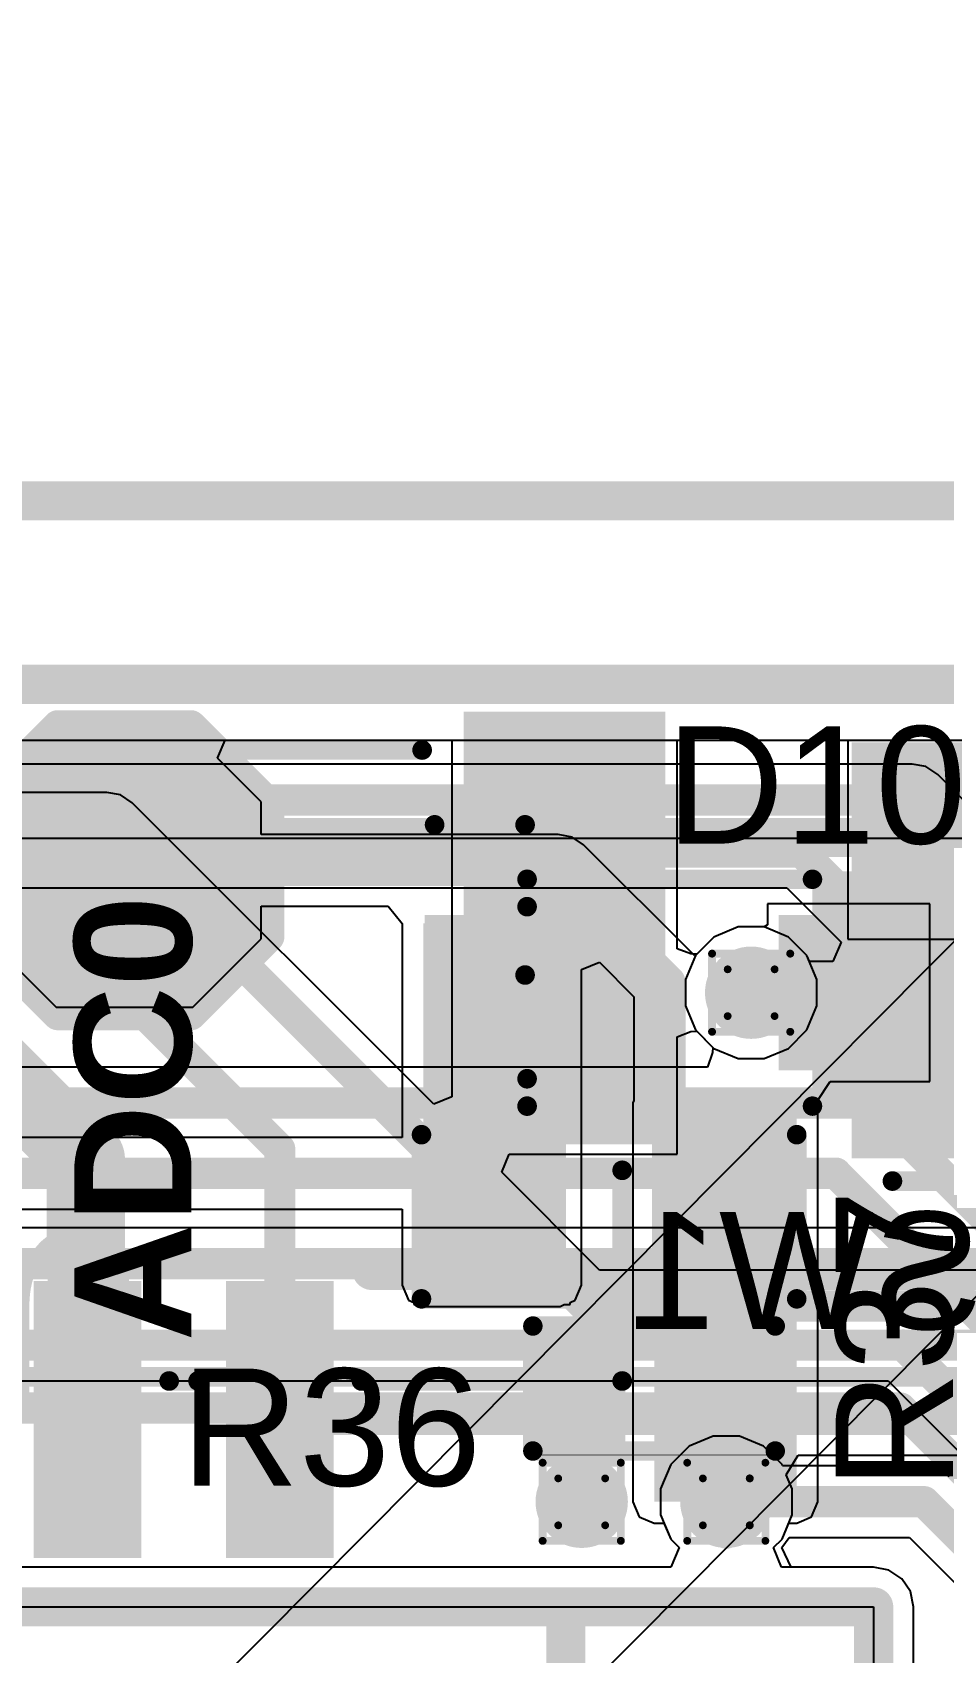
# Model space of a CAD drawing. Header units: inches. Extents: x -6 to 5433, y -4 to 5447.
# Drawn here: x 48.03 to 53.95, y 28.2 to 38.73 of the extents above; entities that cross this region are included whole.
import ezdxf

# ---------------------------------------------------------------- set-up
doc = ezdxf.new("R2010")
doc.units = ezdxf.units.IN
for name, color, linetype in [('Board_outline', 216, 'Continuous'), ('Bottom Layer', 5, 'Continuous'), ('Bottom Overlay', 54, 'Continuous'), ('Bottom Paste', 16, 'Continuous'), ('Bottom Solder', 6, 'Continuous'), ('Dimensions', 6, 'Continuous'), ('Drill Drawing', 1, 'Continuous'), ('Ground', 16, 'Continuous'), ('Mechanical 4', 56, 'Continuous'), ('Multi-Layer', 9, 'Continuous'), ('Power', 76, 'Continuous'), ('Top Layer', 1, 'Continuous'), ('Top Overlay', 2, 'Continuous'), ('Top Paste', 8, 'Continuous'), ('Top Solder', 216, 'Continuous'), ('Via Holes', 16, 'Continuous')]:
    doc.layers.add(name, color=color, linetype=linetype)
doc.styles.add('Arial', font='', dxfattribs={"height": 0.2})
doc.styles.add('Arial_Bold', font='', dxfattribs={"height": 0.2})
doc.styles.get('Arial').set_extended_font_data('Arial')
doc.styles.get('Arial_Bold').set_extended_font_data('Arial', bold=True)

# ---------------------------------------------------------------- blocks, each defined once
blk = doc.blocks.new('TL3340AF160QG_B_50')
at = {"layer": 'Bottom Solder'}
for p in [(0.772, -1.953), (-1.678, -1.953)]:
    blk.add_line(p, (-5410.536, -5449.312), dxfattribs=at)
blk = doc.blocks.new('EVQ_P7J01P_B_51')
at = {"layer": 'Bottom Layer'}
for points in [[(-2.5, 1.25), (-1.1, 1.25), (-1.1, 0.2), (-2.5, 0.2)], [(1.1, 1.25), (2.5, 1.25), (2.5, 0.2), (1.1, 0.2)], [(-2.5, -0.2), (-1.1, -0.2), (-1.1, -1.25), (-2.5, -1.25)], [(1.1, -0.2), (2.5, -0.2), (2.5, -1.25), (1.1, -1.25)]]:
    blk.add_hatch(color=5, dxfattribs=at).paths.add_polyline_path(points)
at = {"layer": 'Bottom Paste'}
for points in [[(-2.5, 1.25), (-1.1, 1.25), (-1.1, 0.2), (-2.5, 0.2)], [(1.1, 1.25), (2.5, 1.25), (2.5, 0.2), (1.1, 0.2)], [(-2.5, -0.2), (-1.1, -0.2), (-1.1, -1.25), (-2.5, -1.25)], [(1.1, -0.2), (2.5, -0.2), (2.5, -1.25), (1.1, -1.25)]]:
    blk.add_hatch(color=16, dxfattribs=at).paths.add_polyline_path(points)
at = {"layer": 'Bottom Solder'}
for points in [[(-2.602, 1.352), (-0.998, 1.352), (-0.998, 0.098), (-2.602, 0.098)], [(0.998, 1.352), (2.602, 1.352), (2.602, 0.098), (0.998, 0.098)], [(-2.602, -0.098), (-0.998, -0.098), (-0.998, -1.352), (-2.602, -1.352)], [(0.998, -0.098), (2.602, -0.098), (2.602, -1.352), (0.998, -1.352)]]:
    blk.add_hatch(color=6, dxfattribs=at).paths.add_polyline_path(points)
at = {"layer": 'Bottom Overlay'}
for points in [[(-1.6, 1.473, 0.127, 0.127, 0), (1.575, 1.473, 0.127, 0.127, 0)], [(-0.838, 0.965, 0.127, 0.127, 0), (-0.838, 1.194, 0.127, 0.127, 0)], [(-0.838, 0.965, 0.127, 0.127, 0), (-0.686, 0.813, 0.127, 0.127, 0)], [(-0.686, 0.813, 0.127, 0.127, 0), (-0.33, 0.813, 0.127, 0.127, 0)], [(-2.337, -1.499, 0.127, 0.127, 0), (2.311, -1.499, 0.127, 0.127, 0)]]:
    blk.add_lwpolyline(points, format="xyseb", dxfattribs=at)
for points in [[(-1.632, 1.473, 0.0635, 0.0635, 1), (-1.568, 1.473, 0.0635, 0.0635, 1)], [(1.543, 1.473, 0.0635, 0.0635, 1), (1.607, 1.473, 0.0635, 0.0635, 1)], [(-0.87, 1.194, 0.0635, 0.0635, 1), (-0.806, 1.194, 0.0635, 0.0635, 1)], [(-0.87, 0.965, 0.0635, 0.0635, 1), (-0.806, 0.965, 0.0635, 0.0635, 1)], [(-0.87, 0.965, 0.0635, 0.0635, 1), (-0.806, 0.965, 0.0635, 0.0635, 1)], [(-0.718, 0.813, 0.0635, 0.0635, 1), (-0.654, 0.813, 0.0635, 0.0635, 1)], [(-0.718, 0.813, 0.0635, 0.0635, 1), (-0.654, 0.813, 0.0635, 0.0635, 1)], [(-0.362, 0.813, 0.0635, 0.0635, 1), (-0.298, 0.813, 0.0635, 0.0635, 1)], [(-2.369, -1.499, 0.0635, 0.0635, 1), (-2.305, -1.499, 0.0635, 0.0635, 1)], [(2.28, -1.499, 0.0635, 0.0635, 1), (2.343, -1.499, 0.0635, 0.0635, 1)]]:
    blk.add_lwpolyline(points, format="xyseb", close=True, dxfattribs=at)
at = {"layer": 'Bottom Overlay', "style": 'Arial', "text_generation_flag": 2}
blk.add_text('PCB EDGE', height=0.254, rotation=180, dxfattribs=at).set_placement((-0.102, 0.889))
blk = doc.blocks.new('R___0402_78')
at = {"layer": 'Top Layer'}
for points in [[(-0.699, -0.318), (-0.699, 0.318), (-0.241, 0.318), (-0.241, -0.318)], [(0.241, -0.318), (0.241, 0.318), (0.699, 0.318), (0.699, -0.318)]]:
    blk.add_hatch(color=1, dxfattribs=at).paths.add_polyline_path(points)
at = {"layer": 'Top Paste'}
for points in [[(-0.699, -0.318), (-0.699, 0.318), (-0.241, 0.318), (-0.241, -0.318)], [(0.241, -0.318), (0.241, 0.318), (0.699, 0.318), (0.699, -0.318)]]:
    blk.add_hatch(color=8, dxfattribs=at).paths.add_polyline_path(points)
at = {"layer": 'Top Solder'}
for points in [[(-0.754, -0.373), (-0.754, 0.373), (-0.186, 0.373), (-0.186, -0.373)], [(0.186, -0.373), (0.186, 0.373), (0.754, 0.373), (0.754, -0.373)]]:
    blk.add_hatch(color=216, dxfattribs=at).paths.add_polyline_path(points)
at = {"layer": 'Top Overlay'}
for points in [[(-0.787, -0.406, 0.127, 0.127, 0), (-0.787, 0.406, 0.127, 0.127, 0)], [(-0.787, 0.406, 0.127, 0.127, 0), (0.787, 0.406, 0.127, 0.127, 0)], [(0.787, -0.406, 0.127, 0.127, 0), (0.787, 0.406, 0.127, 0.127, 0)], [(-0.787, -0.406, 0.127, 0.127, 0), (0.787, -0.406, 0.127, 0.127, 0)], [(-0.813, -0.432, 0.00323, 0.00323, 0), (0.813, -0.432, 0.00323, 0.00323, 0)]]:
    blk.add_lwpolyline(points, format="xyseb", dxfattribs=at)
for points in [[(-0.819, 0.406, 0.0635, 0.0635, 1), (-0.756, 0.406, 0.0635, 0.0635, 1)], [(-0.819, 0.406, 0.0635, 0.0635, 1), (-0.756, 0.406, 0.0635, 0.0635, 1)], [(0.756, 0.406, 0.0635, 0.0635, 1), (0.819, 0.406, 0.0635, 0.0635, 1)], [(0.756, 0.406, 0.0635, 0.0635, 1), (0.819, 0.406, 0.0635, 0.0635, 1)], [(-0.819, -0.406, 0.0635, 0.0635, 1), (-0.756, -0.406, 0.0635, 0.0635, 1)], [(-0.819, -0.406, 0.0635, 0.0635, 1), (-0.756, -0.406, 0.0635, 0.0635, 1)], [(0.756, -0.406, 0.0635, 0.0635, 1), (0.819, -0.406, 0.0635, 0.0635, 1)], [(0.756, -0.406, 0.0635, 0.0635, 1), (0.819, -0.406, 0.0635, 0.0635, 1)], [(-0.814, -0.432, 0.00161, 0.00161, 1), (-0.812, -0.432, 0.00161, 0.00161, 1)], [(0.812, -0.432, 0.00161, 0.00161, 1), (0.814, -0.432, 0.00161, 0.00161, 1)]]:
    blk.add_lwpolyline(points, format="xyseb", close=True, dxfattribs=at)
blk = doc.blocks.new('R___0603_79')
at = {"layer": 'Top Layer'}
for points in [[(-0.381, 0.4445), (-0.381, -0.4445), (-1.143, -0.4445), (-1.143, 0.4445)], [(1.143, 0.4445), (1.143, -0.4445), (0.381, -0.4445), (0.381, 0.4445)]]:
    blk.add_hatch(color=1, dxfattribs=at).paths.add_polyline_path(points)
at = {"layer": 'Top Paste'}
for points in [[(-0.381, 0.4445), (-0.381, -0.4445), (-1.143, -0.4445), (-1.143, 0.4445)], [(1.143, 0.4445), (1.143, -0.4445), (0.381, -0.4445), (0.381, 0.4445)]]:
    blk.add_hatch(color=8, dxfattribs=at).paths.add_polyline_path(points)
at = {"layer": 'Top Solder'}
for points in [[(-0.2794, 0.5461), (-0.2794, -0.5461), (-1.2446, -0.5461), (-1.2446, 0.5461)], [(1.2446, 0.5461), (1.2446, -0.5461), (0.2794, -0.5461), (0.2794, 0.5461)]]:
    blk.add_hatch(color=216, dxfattribs=at).paths.add_polyline_path(points)
at = {"layer": 'Top Overlay'}
for points in [[(-1.2192, 0.5334, 0.127, 0.127, 0), (-1.2192, -0.5334, 0.127, 0.127, 0)], [(1.2192, 0.5334, 0.127, 0.127, 0), (-1.2192, 0.5334, 0.127, 0.127, 0)], [(1.2192, 0.5334, 0.127, 0.127, 0), (1.2192, -0.5334, 0.127, 0.127, 0)], [(1.2192, -0.5334, 0.127, 0.127, 0), (-1.2192, -0.5334, 0.127, 0.127, 0)]]:
    blk.add_lwpolyline(points, format="xyseb", dxfattribs=at)
for points in [[(-1.25095, 0.5334, 0.0635, 0.0635, 1), (-1.18745, 0.5334, 0.0635, 0.0635, 1)], [(-1.25095, 0.5334, 0.0635, 0.0635, 1), (-1.18745, 0.5334, 0.0635, 0.0635, 1)], [(1.18745, 0.5334, 0.0635, 0.0635, 1), (1.25095, 0.5334, 0.0635, 0.0635, 1)], [(1.18745, 0.5334, 0.0635, 0.0635, 1), (1.25095, 0.5334, 0.0635, 0.0635, 1)], [(-1.25095, -0.5334, 0.0635, 0.0635, 1), (-1.18745, -0.5334, 0.0635, 0.0635, 1)], [(-1.25095, -0.5334, 0.0635, 0.0635, 1), (-1.18745, -0.5334, 0.0635, 0.0635, 1)], [(1.18745, -0.5334, 0.0635, 0.0635, 1), (1.25095, -0.5334, 0.0635, 0.0635, 1)], [(1.18745, -0.5334, 0.0635, 0.0635, 1), (1.25095, -0.5334, 0.0635, 0.0635, 1)]]:
    blk.add_lwpolyline(points, format="xyseb", close=True, dxfattribs=at)
blk = doc.blocks.new('T__________130')
at = {"layer": 'Top Layer'}
blk.add_hatch(color=1, dxfattribs=at).paths.add_polyline_path([(0.381, 0.762), (-0.381, 0.762), (-0.762, 0.381), (-0.762, -0.381), (-0.381, -0.762), (0.381, -0.762), (0.762, -0.381), (0.762, 0.381)])
at = {"layer": 'Top Paste'}
blk.add_hatch(color=8, dxfattribs=at).paths.add_polyline_path([(0.381, 0.762), (-0.381, 0.762), (-0.762, 0.381), (-0.762, -0.381), (-0.381, -0.762), (0.381, -0.762), (0.762, -0.381), (0.762, 0.381)])
at = {"layer": 'Top Solder'}
blk.add_hatch(color=216, dxfattribs=at).paths.add_polyline_path([(0.432, 0.864), (-0.432, 0.864), (-0.864, 0.432), (-0.864, -0.432), (-0.432, -0.864), (0.432, -0.864), (0.864, -0.432), (0.864, 0.432)])
at = {"layer": 'Top Overlay'}
for points in [[(-0.94, 0.432, 0.2, 0.2, 0), (-0.432, 0.94, 0.2, 0.2, 0)], [(0.432, 0.94, 0.2, 0.2, 0), (-0.432, 0.94, 0.2, 0.2, 0)], [(0.94, 0.432, 0.2, 0.2, 0), (0.432, 0.94, 0.2, 0.2, 0)], [(-0.94, -0.432, 0.2, 0.2, 0), (-0.94, 0.432, 0.2, 0.2, 0)], [(0.94, -0.432, 0.2, 0.2, 0), (0.94, 0.432, 0.2, 0.2, 0)], [(-0.432, -0.94, 0.2, 0.2, 0), (-0.94, -0.432, 0.2, 0.2, 0)], [(0.432, -0.94, 0.2, 0.2, 0), (0.94, -0.432, 0.2, 0.2, 0)], [(0.432, -0.94, 0.2, 0.2, 0), (-0.432, -0.94, 0.2, 0.2, 0)]]:
    blk.add_lwpolyline(points, format="xyseb", dxfattribs=at)
for points in [[(-0.482, 0.94, 0.1, 0.1, 1), (-0.382, 0.94, 0.1, 0.1, 1)], [(-0.482, 0.94, 0.1, 0.1, 1), (-0.382, 0.94, 0.1, 0.1, 1)], [(0.382, 0.94, 0.1, 0.1, 1), (0.482, 0.94, 0.1, 0.1, 1)], [(0.382, 0.94, 0.1, 0.1, 1), (0.482, 0.94, 0.1, 0.1, 1)], [(-0.99, 0.432, 0.1, 0.1, 1), (-0.89, 0.432, 0.1, 0.1, 1)], [(-0.99, 0.432, 0.1, 0.1, 1), (-0.89, 0.432, 0.1, 0.1, 1)], [(0.89, 0.432, 0.1, 0.1, 1), (0.99, 0.432, 0.1, 0.1, 1)], [(0.89, 0.432, 0.1, 0.1, 1), (0.99, 0.432, 0.1, 0.1, 1)], [(-0.99, -0.432, 0.1, 0.1, 1), (-0.89, -0.432, 0.1, 0.1, 1)], [(-0.99, -0.432, 0.1, 0.1, 1), (-0.89, -0.432, 0.1, 0.1, 1)], [(0.89, -0.432, 0.1, 0.1, 1), (0.99, -0.432, 0.1, 0.1, 1)], [(0.89, -0.432, 0.1, 0.1, 1), (0.99, -0.432, 0.1, 0.1, 1)], [(-0.482, -0.94, 0.1, 0.1, 1), (-0.382, -0.94, 0.1, 0.1, 1)], [(-0.482, -0.94, 0.1, 0.1, 1), (-0.382, -0.94, 0.1, 0.1, 1)], [(0.382, -0.94, 0.1, 0.1, 1), (0.482, -0.94, 0.1, 0.1, 1)], [(0.382, -0.94, 0.1, 0.1, 1), (0.482, -0.94, 0.1, 0.1, 1)]]:
    blk.add_lwpolyline(points, format="xyseb", close=True, dxfattribs=at)
blk = doc.blocks.new('SM08B_GHS_TB_LF__SN__B_148')
at = {"layer": 'Bottom Layer'}
for points in [[(5.62, 2.95), (6.83, 2.95), (6.83, 0.25), (5.62, 0.25)], [(2.825, -0.75), (3.425, -0.75), (3.425, -2.45), (2.825, -2.45)], [(4.075, -0.75), (4.675, -0.75), (4.675, -2.45), (4.075, -2.45)]]:
    blk.add_hatch(color=5, dxfattribs=at).paths.add_polyline_path(points)
at = {"layer": 'Bottom Paste'}
for points in [[(5.62, 2.95), (6.83, 2.95), (6.83, 0.25), (5.62, 0.25)], [(2.825, -0.75), (3.425, -0.75), (3.425, -2.45), (2.825, -2.45)], [(4.075, -0.75), (4.675, -0.75), (4.675, -2.45), (4.075, -2.45)]]:
    blk.add_hatch(color=16, dxfattribs=at).paths.add_polyline_path(points)
at = {"layer": 'Bottom Solder'}
for points in [[(5.57, 3), (6.88, 3), (6.88, 0.2), (5.57, 0.2)], [(2.775, -0.7), (3.475, -0.7), (3.475, -2.5), (2.775, -2.5)], [(4.025, -0.7), (4.725, -0.7), (4.725, -2.5), (4.025, -2.5)]]:
    blk.add_hatch(color=6, dxfattribs=at).paths.add_polyline_path(points)
at = {"layer": 'Bottom Overlay'}
for points in [[(-5.389, 2.75, 0.127, 0.127, 0), (5.3, 2.75, 0.127, 0.127, 0)], [(6.6, -1.35, 0.127, 0.127, 0), (6.6, 0.019, 0.127, 0.127, 0)], [(3.656, -1.35, 0.127, 0.127, 0), (3.844, -1.35, 0.127, 0.127, 0)], [(4.906, -1.35, 0.127, 0.127, 0), (6.6, -1.35, 0.127, 0.127, 0)]]:
    blk.add_lwpolyline(points, format="xyseb", dxfattribs=at)
for points in [[(5.268, 2.75, 0.0637, 0.0637, 1), (5.332, 2.75, 0.0637, 0.0637, 1)], [(6.568, 0.019, 0.0637, 0.0637, 1), (6.632, 0.019, 0.0637, 0.0637, 1)], [(3.624, -1.35, 0.0637, 0.0637, 1), (3.688, -1.35, 0.0637, 0.0637, 1)], [(3.812, -1.35, 0.0637, 0.0637, 1), (3.876, -1.35, 0.0637, 0.0637, 1)], [(4.874, -1.35, 0.0637, 0.0637, 1), (4.938, -1.35, 0.0637, 0.0637, 1)], [(6.568, -1.35, 0.0637, 0.0637, 1), (6.632, -1.35, 0.0637, 0.0637, 1)], [(6.568, -1.35, 0.0637, 0.0637, 1), (6.632, -1.35, 0.0637, 0.0637, 1)]]:
    blk.add_lwpolyline(points, format="xyseb", close=True, dxfattribs=at)
blk = doc.blocks.new('SOD_323_161')
at = {"layer": 'Top Layer'}
for points in [[(-0.75, -0.45), (-1.55, -0.45), (-1.55, 0.45), (-0.75, 0.45)], [(1.55, -0.45), (0.75, -0.45), (0.75, 0.45), (1.55, 0.45)]]:
    blk.add_hatch(color=1, dxfattribs=at).paths.add_polyline_path(points)
at = {"layer": 'Top Overlay'}
for points in [[(-2.007, 0.482), (-0.914, 0.482), (-0.914, 0.787), (-2.007, 0.787)], [(-2.007, -0.509), (-1.575, -0.509), (-1.575, 0.507), (-2.007, 0.507)], [(-2.007, -0.788), (-0.914, -0.788), (-0.914, -0.483), (-2.007, -0.483)]]:
    blk.add_hatch(color=2, dxfattribs=at).paths.add_polyline_path(points)
at = {"layer": 'Top Paste'}
for points in [[(-0.75, -0.45), (-1.55, -0.45), (-1.55, 0.45), (-0.75, 0.45)], [(1.55, -0.45), (0.75, -0.45), (0.75, 0.45), (1.55, 0.45)]]:
    blk.add_hatch(color=8, dxfattribs=at).paths.add_polyline_path(points)
at = {"layer": 'Top Solder'}
for points in [[(-0.695, -0.505), (-1.605, -0.505), (-1.605, 0.505), (-0.695, 0.505)], [(1.605, -0.505), (0.695, -0.505), (0.695, 0.505), (1.605, 0.505)]]:
    blk.add_hatch(color=216, dxfattribs=at).paths.add_polyline_path(points)
at = {"layer": 'Top Overlay'}
for points in [[(0.94, 0.737, 0.127, 0.127, 0), (-0.914, 0.737, 0.127, 0.127, 0)], [(0.94, 0.737, 0.127, 0.127, 0), (0.94, 0.559, 0.127, 0.127, 0)], [(0.94, -0.559, 0.127, 0.127, 0), (0.94, -0.737, 0.127, 0.127, 0)], [(0.94, -0.737, 0.127, 0.127, 0), (-0.914, -0.737, 0.127, 0.127, 0)]]:
    blk.add_lwpolyline(points, format="xyseb", dxfattribs=at)
for points in [[(-0.946, 0.737, 0.0635, 0.0635, 1), (-0.883, 0.737, 0.0635, 0.0635, 1)], [(0.908, 0.737, 0.0635, 0.0635, 1), (0.972, 0.737, 0.0635, 0.0635, 1)], [(0.908, 0.737, 0.0635, 0.0635, 1), (0.972, 0.737, 0.0635, 0.0635, 1)], [(0.908, 0.559, 0.0635, 0.0635, 1), (0.972, 0.559, 0.0635, 0.0635, 1)], [(0.908, -0.559, 0.0635, 0.0635, 1), (0.972, -0.559, 0.0635, 0.0635, 1)], [(-0.946, -0.737, 0.0635, 0.0635, 1), (-0.883, -0.737, 0.0635, 0.0635, 1)], [(0.908, -0.737, 0.0635, 0.0635, 1), (0.972, -0.737, 0.0635, 0.0635, 1)], [(0.908, -0.737, 0.0635, 0.0635, 1), (0.972, -0.737, 0.0635, 0.0635, 1)]]:
    blk.add_lwpolyline(points, format="xyseb", close=True, dxfattribs=at)

msp = doc.modelspace()

# ---------------------------------------------------------------- hatches: boundary and pattern name
at = {"layer": 'Bottom Layer'}
h = msp.add_hatch(color=5, dxfattribs=at)
edge = h.paths.add_edge_path()
edge.add_arc((52.701, 32.491), 0.3, 0, 360)
h = msp.add_hatch(color=5, dxfattribs=at)
edge = h.paths.add_edge_path()
edge.add_arc((51.6, 29.183), 0.3, 0, 360)
h = msp.add_hatch(color=5, dxfattribs=at)
edge = h.paths.add_edge_path()
edge.add_arc((52.54, 29.183), 0.3, 0, 360)
at = {"layer": 'Ground'}
h = msp.add_hatch(color=16, dxfattribs=at)
edge = h.paths.add_edge_path()
edge.add_arc((52.701, 32.491), 0.3, 0, 360)
h = msp.add_hatch(color=16, dxfattribs=at)
edge = h.paths.add_edge_path()
edge.add_arc((51.6, 29.183), 0.3, 0, 360)
h = msp.add_hatch(color=16, dxfattribs=at)
edge = h.paths.add_edge_path()
edge.add_arc((52.54, 29.183), 0.3, 0, 360)
at = {"layer": 'Power'}
h = msp.add_hatch(color=76, dxfattribs=at)
edge = h.paths.add_edge_path()
edge.add_arc((52.701, 32.491), 0.3, 0, 360)
h = msp.add_hatch(color=76, dxfattribs=at)
edge = h.paths.add_edge_path()
edge.add_arc((51.6, 29.183), 0.3, 0, 360)
h = msp.add_hatch(color=76, dxfattribs=at)
edge = h.paths.add_edge_path()
edge.add_arc((52.54, 29.183), 0.3, 0, 360)
at = {"layer": 'Top Layer'}
for points in [[(50.571, 30.591), (51.46, 30.591), (51.46, 32.941), (50.571, 32.941)], [(52.071, 29.183), (52.997, 29.183), (52.997, 31.775), (52.071, 31.775)]]:
    msp.add_hatch(color=1, dxfattribs=at).paths.add_polyline_path(points)
h = msp.add_hatch(color=1, dxfattribs=at)
edge = h.paths.add_edge_path()
edge.add_arc((52.701, 32.491), 0.3, 0, 360)
h = msp.add_hatch(color=1, dxfattribs=at)
edge = h.paths.add_edge_path()
edge.add_arc((51.6, 29.183), 0.3, 0, 360)
h = msp.add_hatch(color=1, dxfattribs=at)
edge = h.paths.add_edge_path()
edge.add_arc((52.54, 29.183), 0.3, 0, 360)
at = {"layer": 'Via Holes'}
h = msp.add_hatch(color=7, dxfattribs=at)
edge = h.paths.add_edge_path()
edge.add_arc((52.701, 32.491), 0.15, 0, 360)
h = msp.add_hatch(color=7, dxfattribs=at)
edge = h.paths.add_edge_path()
edge.add_arc((51.6, 29.183), 0.15, 0, 360)
h = msp.add_hatch(color=7, dxfattribs=at)
edge = h.paths.add_edge_path()
edge.add_arc((52.54, 29.183), 0.15, 0, 360)

# ---------------------------------------------------------------- linework, layer by layer
at = {"layer": 'Board_outline'}
for points in [[(-4.927, 34.495, 0.254, 0.254, 0), (66.065, 34.495, 0.254, 0.254, 0)], [(36.497, 28.5, 0.254, 0.254, 0), (53.497, 28.5, 0.254, 0.254, 0)], [(36.497, 28.5, 0.254, 0.254, 0), (53.497, 28.5, 0.254, 0.254, 0)], [(53.497, 11.5, 0.254, 0.254, 0), (53.497, 28.5, 0.254, 0.254, 0)], [(53.497, 11.5, 0.254, 0.254, 0), (53.497, 28.5, 0.254, 0.254, 0)]]:
    msp.add_lwpolyline(points, format="xyseb", dxfattribs=at)
msp.add_lwpolyline([(53.434, 28.5, 0.127, 0.127, 1), (53.561, 28.5, 0.127, 0.127, 1)], format="xyseb", close=True, dxfattribs=at)
msp.add_lwpolyline([(53.434, 28.5, 0.127, 0.127, 1), (53.561, 28.5, 0.127, 0.127, 1)], format="xyseb", close=True, dxfattribs=at)
msp.add_lwpolyline([(53.434, 28.5, 0.127, 0.127, 1), (53.561, 28.5, 0.127, 0.127, 1)], format="xyseb", close=True, dxfattribs=at)
msp.add_lwpolyline([(53.434, 28.5, 0.127, 0.127, 1), (53.561, 28.5, 0.127, 0.127, 1)], format="xyseb", close=True, dxfattribs=at)
at = {"layer": 'Bottom Layer'}
for p, q in [((39.77, 34.132), (50.756, 34.132)), ((50.756, 34.132), (50.756, 31.814)), ((52.22, 32.777), (52.22, 34.132)), ((52.22, 34.132), (53.329, 34.132)), ((53.329, 34.132), (53.329, 32.839)), ((48.514, 33.793), (43.255, 33.793)), ((48.603, 33.776), (48.514, 33.793)), ((48.679, 33.725), (48.603, 33.776)), ((50.638, 31.766), (48.679, 33.725)), ((52.459, 32.853), (52.347, 32.741)), ((52.616, 32.918), (52.459, 32.853)), ((52.786, 32.918), (52.616, 32.918)), ((52.943, 32.853), (52.786, 32.918)), ((53.063, 32.733), (52.943, 32.853)), ((52.309, 32.744), (52.22, 32.777)), ((52.347, 32.741), (52.309, 32.744)), ((53.329, 32.839), (54.983, 32.839)), ((53.128, 32.576), (53.063, 32.733)), ((53.128, 32.406), (53.128, 32.576)), ((53.063, 32.249), (53.128, 32.406)), ((52.22, 32.205), (52.309, 32.238)), ((52.309, 32.238), (52.347, 32.241)), ((52.347, 32.241), (52.459, 32.129)), ((52.943, 32.129), (53.063, 32.249)), ((52.22, 31.441), (52.22, 32.205)), ((52.459, 32.129), (52.616, 32.064)), ((52.786, 32.064), (52.943, 32.129)), ((52.616, 32.064), (52.786, 32.064)), ((50.756, 31.814), (50.638, 31.766)), ((51.08, 31.324), (51.129, 31.441)), ((51.129, 31.441), (52.22, 31.441)), ((51.716, 30.688), (51.08, 31.324)), ((57.419, 30.688), (51.716, 30.688)), ((52.929, 29.358), (53.007, 29.485)), ((53.007, 29.485), (58.35, 29.485)), ((52.967, 29.268), (52.929, 29.358)), ((52.967, 29.098), (52.967, 29.268)), ((52.902, 28.941), (52.967, 29.098)), ((52.847, 28.886), (52.902, 28.941)), ((52.899, 28.759), (52.847, 28.886)), ((53.497, 28.759), (52.899, 28.759)), ((53.596, 28.739), (53.497, 28.759)), ((53.68, 28.683), (53.596, 28.739)), ((53.736, 28.599), (53.68, 28.683)), ((53.756, 28.5), (53.736, 28.599)), ((53.756, 24.949), (53.756, 28.5))]:
    msp.add_line(p, q, dxfattribs=at)
for points in [[(43.255, 33.56, 0.203, 0.203, 0), (48.514, 33.56, 0.203, 0.203, 0)], [(48.514, 33.56, 0.203, 0.203, 0), (51.62, 30.455, 0.203, 0.203, 0)], [(46.188, 32.877, 0.203, 0.203, 0), (48.236, 32.877, 0.203, 0.203, 0)], [(48.236, 32.877, 0.203, 0.203, 0), (49.638, 31.475, 0.203, 0.203, 0)], [(47.438, 32.349, 0.508, 0.508, 0), (48.378, 31.409, 0.508, 0.508, 0)], [(48.378, 30.73, 0.508, 0.508, 0), (48.378, 31.409, 0.508, 0.508, 0)], [(49.638, 29.718, 0.203, 0.203, 0), (49.638, 31.475, 0.203, 0.203, 0)], [(48.378, 30.73, 0.508, 0.508, 0), (48.383, 30.725, 0.508, 0.508, 0)], [(48.383, 29.723, 0.508, 0.508, 0), (48.383, 30.725, 0.508, 0.508, 0)], [(51.62, 30.455, 0.203, 0.203, 0), (57.785, 30.455, 0.203, 0.203, 0)], [(48.383, 29.723, 0.508, 0.508, 0), (48.388, 29.718, 0.508, 0.508, 0)], [(49.638, 29.718, 0.203, 0.203, 0), (58.446, 29.718, 0.203, 0.203, 0)]]:
    msp.add_lwpolyline(points, format="xyseb", dxfattribs=at)
for points in [[(48.463, 33.56, 0.102, 0.102, 1), (48.565, 33.56, 0.102, 0.102, 1)], [(48.463, 33.56, 0.102, 0.102, 1), (48.565, 33.56, 0.102, 0.102, 1)], [(48.185, 32.877, 0.102, 0.102, 1), (48.286, 32.877, 0.102, 0.102, 1)], [(48.185, 32.877, 0.102, 0.102, 1), (48.286, 32.877, 0.102, 0.102, 1)], [(48.251, 31.409, 0.254, 0.254, 1), (48.505, 31.409, 0.254, 0.254, 1)], [(48.251, 31.409, 0.254, 0.254, 1), (48.505, 31.409, 0.254, 0.254, 1)], [(49.587, 31.475, 0.102, 0.102, 1), (49.688, 31.475, 0.102, 0.102, 1)], [(49.587, 31.475, 0.102, 0.102, 1), (49.688, 31.475, 0.102, 0.102, 1)], [(48.251, 30.73, 0.254, 0.254, 1), (48.505, 30.73, 0.254, 0.254, 1)], [(48.251, 30.73, 0.254, 0.254, 1), (48.505, 30.73, 0.254, 0.254, 1)], [(48.256, 30.725, 0.254, 0.254, 1), (48.51, 30.725, 0.254, 0.254, 1)], [(48.256, 30.725, 0.254, 0.254, 1), (48.51, 30.725, 0.254, 0.254, 1)], [(51.569, 30.455, 0.102, 0.102, 1), (51.671, 30.455, 0.102, 0.102, 1)], [(51.569, 30.455, 0.102, 0.102, 1), (51.671, 30.455, 0.102, 0.102, 1)], [(48.256, 29.723, 0.254, 0.254, 1), (48.51, 29.723, 0.254, 0.254, 1)], [(48.256, 29.723, 0.254, 0.254, 1), (48.51, 29.723, 0.254, 0.254, 1)], [(48.261, 29.718, 0.254, 0.254, 1), (48.515, 29.718, 0.254, 0.254, 1)], [(49.587, 29.718, 0.102, 0.102, 1), (49.688, 29.718, 0.102, 0.102, 1)], [(49.587, 29.718, 0.102, 0.102, 1), (49.688, 29.718, 0.102, 0.102, 1)]]:
    msp.add_lwpolyline(points, format="xyseb", close=True, dxfattribs=at)
at = {"layer": 'Bottom Overlay'}
for points in [[(50.644, 33.582, 0.127, 0.127, 0), (51.232, 33.582, 0.127, 0.127, 0)], [(51.232, 32.606, 0.127, 0.127, 0), (51.232, 33.582, 0.127, 0.127, 0)]]:
    msp.add_lwpolyline(points, format="xyseb", dxfattribs=at)
for points in [[(50.612, 33.582, 0.0635, 0.0635, 1), (50.676, 33.582, 0.0635, 0.0635, 1)], [(51.2, 33.582, 0.0635, 0.0635, 1), (51.264, 33.582, 0.0635, 0.0635, 1)], [(51.2, 33.582, 0.0635, 0.0635, 1), (51.264, 33.582, 0.0635, 0.0635, 1)], [(51.2, 32.606, 0.0635, 0.0635, 1), (51.264, 32.606, 0.0635, 0.0635, 1)]]:
    msp.add_lwpolyline(points, format="xyseb", close=True, dxfattribs=at)
at = {"layer": 'Dimensions'}
for points in [[(35.271, 35.687, 0.254, 0.254, 0), (66.573, 35.687, 0.254, 0.254, 0)], [(32.583, 29.995, 0.127, 0.127, 0), (61.583, 29.995, 0.127, 0.127, 0)]]:
    msp.add_lwpolyline(points, format="xyseb", dxfattribs=at)
at = {"layer": 'Drill Drawing'}
for points in [[(52.447, 32.745, 0.0508, 0.0508, 0), (52.955, 32.745, 0.0508, 0.0508, 0)], [(52.447, 32.237, 0.0508, 0.0508, 0), (52.447, 32.745, 0.0508, 0.0508, 0)], [(52.955, 32.237, 0.0508, 0.0508, 0), (52.955, 32.745, 0.0508, 0.0508, 0)], [(52.549, 32.643, 0.0508, 0.0508, 0), (52.854, 32.643, 0.0508, 0.0508, 0)], [(52.549, 32.339, 0.0508, 0.0508, 0), (52.549, 32.643, 0.0508, 0.0508, 0)], [(52.854, 32.339, 0.0508, 0.0508, 0), (52.854, 32.643, 0.0508, 0.0508, 0)], [(52.549, 32.339, 0.0508, 0.0508, 0), (52.854, 32.339, 0.0508, 0.0508, 0)], [(52.447, 32.237, 0.0508, 0.0508, 0), (52.955, 32.237, 0.0508, 0.0508, 0)], [(51.346, 29.437, 0.0508, 0.0508, 0), (51.854, 29.437, 0.0508, 0.0508, 0)], [(51.346, 28.929, 0.0508, 0.0508, 0), (51.346, 29.437, 0.0508, 0.0508, 0)], [(51.854, 28.929, 0.0508, 0.0508, 0), (51.854, 29.437, 0.0508, 0.0508, 0)], [(52.286, 29.437, 0.0508, 0.0508, 0), (52.794, 29.437, 0.0508, 0.0508, 0)], [(52.286, 28.929, 0.0508, 0.0508, 0), (52.286, 29.437, 0.0508, 0.0508, 0)], [(52.794, 28.929, 0.0508, 0.0508, 0), (52.794, 29.437, 0.0508, 0.0508, 0)], [(51.448, 29.335, 0.0508, 0.0508, 0), (51.752, 29.335, 0.0508, 0.0508, 0)], [(51.448, 29.03, 0.0508, 0.0508, 0), (51.448, 29.335, 0.0508, 0.0508, 0)], [(51.752, 29.03, 0.0508, 0.0508, 0), (51.752, 29.335, 0.0508, 0.0508, 0)], [(52.387, 29.335, 0.0508, 0.0508, 0), (52.692, 29.335, 0.0508, 0.0508, 0)], [(52.387, 29.03, 0.0508, 0.0508, 0), (52.387, 29.335, 0.0508, 0.0508, 0)], [(52.692, 29.03, 0.0508, 0.0508, 0), (52.692, 29.335, 0.0508, 0.0508, 0)], [(51.346, 28.929, 0.0508, 0.0508, 0), (51.854, 28.929, 0.0508, 0.0508, 0)], [(51.448, 29.03, 0.0508, 0.0508, 0), (51.752, 29.03, 0.0508, 0.0508, 0)], [(52.286, 28.929, 0.0508, 0.0508, 0), (52.794, 28.929, 0.0508, 0.0508, 0)], [(52.387, 29.03, 0.0508, 0.0508, 0), (52.692, 29.03, 0.0508, 0.0508, 0)]]:
    msp.add_lwpolyline(points, format="xyseb", dxfattribs=at)
for points in [[(52.434, 32.745, 0.0254, 0.0254, 1), (52.46, 32.745, 0.0254, 0.0254, 1)], [(52.434, 32.745, 0.0254, 0.0254, 1), (52.46, 32.745, 0.0254, 0.0254, 1)], [(52.942, 32.745, 0.0254, 0.0254, 1), (52.968, 32.745, 0.0254, 0.0254, 1)], [(52.942, 32.745, 0.0254, 0.0254, 1), (52.968, 32.745, 0.0254, 0.0254, 1)], [(52.536, 32.643, 0.0254, 0.0254, 1), (52.561, 32.643, 0.0254, 0.0254, 1)], [(52.536, 32.643, 0.0254, 0.0254, 1), (52.561, 32.643, 0.0254, 0.0254, 1)], [(52.841, 32.643, 0.0254, 0.0254, 1), (52.866, 32.643, 0.0254, 0.0254, 1)], [(52.841, 32.643, 0.0254, 0.0254, 1), (52.866, 32.643, 0.0254, 0.0254, 1)], [(52.536, 32.339, 0.0254, 0.0254, 1), (52.561, 32.339, 0.0254, 0.0254, 1)], [(52.536, 32.339, 0.0254, 0.0254, 1), (52.561, 32.339, 0.0254, 0.0254, 1)], [(52.841, 32.339, 0.0254, 0.0254, 1), (52.866, 32.339, 0.0254, 0.0254, 1)], [(52.841, 32.339, 0.0254, 0.0254, 1), (52.866, 32.339, 0.0254, 0.0254, 1)], [(52.434, 32.237, 0.0254, 0.0254, 1), (52.46, 32.237, 0.0254, 0.0254, 1)], [(52.434, 32.237, 0.0254, 0.0254, 1), (52.46, 32.237, 0.0254, 0.0254, 1)], [(52.942, 32.237, 0.0254, 0.0254, 1), (52.968, 32.237, 0.0254, 0.0254, 1)], [(52.942, 32.237, 0.0254, 0.0254, 1), (52.968, 32.237, 0.0254, 0.0254, 1)], [(51.333, 29.437, 0.0254, 0.0254, 1), (51.359, 29.437, 0.0254, 0.0254, 1)], [(51.333, 29.437, 0.0254, 0.0254, 1), (51.359, 29.437, 0.0254, 0.0254, 1)], [(51.841, 29.437, 0.0254, 0.0254, 1), (51.867, 29.437, 0.0254, 0.0254, 1)], [(51.841, 29.437, 0.0254, 0.0254, 1), (51.867, 29.437, 0.0254, 0.0254, 1)], [(52.273, 29.437, 0.0254, 0.0254, 1), (52.298, 29.437, 0.0254, 0.0254, 1)], [(52.273, 29.437, 0.0254, 0.0254, 1), (52.298, 29.437, 0.0254, 0.0254, 1)], [(52.781, 29.437, 0.0254, 0.0254, 1), (52.806, 29.437, 0.0254, 0.0254, 1)], [(52.781, 29.437, 0.0254, 0.0254, 1), (52.806, 29.437, 0.0254, 0.0254, 1)], [(51.435, 29.335, 0.0254, 0.0254, 1), (51.46, 29.335, 0.0254, 0.0254, 1)], [(51.435, 29.335, 0.0254, 0.0254, 1), (51.46, 29.335, 0.0254, 0.0254, 1)], [(51.74, 29.335, 0.0254, 0.0254, 1), (51.765, 29.335, 0.0254, 0.0254, 1)], [(51.74, 29.335, 0.0254, 0.0254, 1), (51.765, 29.335, 0.0254, 0.0254, 1)], [(52.375, 29.335, 0.0254, 0.0254, 1), (52.4, 29.335, 0.0254, 0.0254, 1)], [(52.375, 29.335, 0.0254, 0.0254, 1), (52.4, 29.335, 0.0254, 0.0254, 1)], [(52.679, 29.335, 0.0254, 0.0254, 1), (52.705, 29.335, 0.0254, 0.0254, 1)], [(52.679, 29.335, 0.0254, 0.0254, 1), (52.705, 29.335, 0.0254, 0.0254, 1)], [(51.333, 28.929, 0.0254, 0.0254, 1), (51.359, 28.929, 0.0254, 0.0254, 1)], [(51.333, 28.929, 0.0254, 0.0254, 1), (51.359, 28.929, 0.0254, 0.0254, 1)], [(51.435, 29.03, 0.0254, 0.0254, 1), (51.46, 29.03, 0.0254, 0.0254, 1)], [(51.435, 29.03, 0.0254, 0.0254, 1), (51.46, 29.03, 0.0254, 0.0254, 1)], [(51.74, 29.03, 0.0254, 0.0254, 1), (51.765, 29.03, 0.0254, 0.0254, 1)], [(51.74, 29.03, 0.0254, 0.0254, 1), (51.765, 29.03, 0.0254, 0.0254, 1)], [(51.841, 28.929, 0.0254, 0.0254, 1), (51.867, 28.929, 0.0254, 0.0254, 1)], [(51.841, 28.929, 0.0254, 0.0254, 1), (51.867, 28.929, 0.0254, 0.0254, 1)], [(52.273, 28.929, 0.0254, 0.0254, 1), (52.298, 28.929, 0.0254, 0.0254, 1)], [(52.273, 28.929, 0.0254, 0.0254, 1), (52.298, 28.929, 0.0254, 0.0254, 1)], [(52.375, 29.03, 0.0254, 0.0254, 1), (52.4, 29.03, 0.0254, 0.0254, 1)], [(52.375, 29.03, 0.0254, 0.0254, 1), (52.4, 29.03, 0.0254, 0.0254, 1)], [(52.679, 29.03, 0.0254, 0.0254, 1), (52.705, 29.03, 0.0254, 0.0254, 1)], [(52.679, 29.03, 0.0254, 0.0254, 1), (52.705, 29.03, 0.0254, 0.0254, 1)], [(52.781, 28.929, 0.0254, 0.0254, 1), (52.806, 28.929, 0.0254, 0.0254, 1)], [(52.781, 28.929, 0.0254, 0.0254, 1), (52.806, 28.929, 0.0254, 0.0254, 1)]]:
    msp.add_lwpolyline(points, format="xyseb", close=True, dxfattribs=at)
at = {"layer": 'Ground'}
for p, q in [((16.995, 34.132), (66.073, 34.132)), ((53.748, 33.977), (31.208, 33.977)), ((53.837, 33.96), (53.748, 33.977)), ((53.913, 33.909), (53.837, 33.96)), ((57.241, 30.581), (53.913, 33.909)), ((46.662, 33.173), (52.932, 33.173)), ((52.932, 33.173), (53.285, 32.82)), ((52.459, 32.853), (52.339, 32.733)), ((52.616, 32.918), (52.459, 32.853)), ((52.786, 32.918), (52.616, 32.918)), ((52.943, 32.853), (52.786, 32.918)), ((53.063, 32.733), (52.943, 32.853)), ((53.285, 32.82), (53.232, 32.693)), ((52.339, 32.733), (52.274, 32.576)), ((53.08, 32.693), (53.063, 32.733)), ((53.232, 32.693), (53.08, 32.693)), ((52.274, 32.576), (52.274, 32.406)), ((52.274, 32.406), (52.339, 32.249)), ((52.339, 32.249), (52.453, 32.135)), ((52.453, 32.135), (52.45, 32.103)), ((52.418, 32.008), (47.867, 32.008)), ((52.45, 32.103), (52.418, 32.008)), ((42.666, 29.968), (53.592, 29.968)), ((53.592, 29.968), (56.115, 27.445)), ((52.455, 29.61), (52.298, 29.545)), ((52.625, 29.61), (52.455, 29.61)), ((52.782, 29.545), (52.625, 29.61)), ((52.298, 29.545), (52.178, 29.425)), ((52.902, 29.425), (52.782, 29.545)), ((52.178, 29.425), (52.113, 29.268)), ((52.905, 29.416), (52.902, 29.425)), ((53.825, 29.416), (52.905, 29.416)), ((53.914, 29.398), (53.825, 29.416)), ((53.99, 29.348), (53.914, 29.398)), ((52.113, 29.268), (52.113, 29.098)), ((52.113, 29.098), (52.178, 28.941)), ((52.178, 28.941), (52.233, 28.886)), ((52.233, 28.886), (52.18, 28.759)), ((52.901, 28.886), (52.949, 28.95)), ((52.961, 28.759), (52.901, 28.886)), ((52.949, 28.95), (53.729, 28.95)), ((53.729, 28.95), (55.699, 26.979)), ((52.18, 28.759), (44.149, 28.759)), ((53.497, 28.759), (52.961, 28.759)), ((53.596, 28.739), (53.497, 28.759)), ((53.68, 28.683), (53.596, 28.739)), ((53.736, 28.599), (53.68, 28.683)), ((53.756, 28.5), (53.736, 28.599)), ((53.756, 24.949), (53.756, 28.5))]:
    msp.add_line(p, q, dxfattribs=at)
for points in [[(31.208, 33.744, 0.203, 0.203, 0), (53.748, 33.744, 0.203, 0.203, 0)], [(53.748, 33.744, 0.203, 0.203, 0), (61.14, 26.352, 0.203, 0.203, 0)], [(31.755, 33.406, 0.203, 0.203, 0), (53.028, 33.406, 0.203, 0.203, 0)], [(53.028, 33.406, 0.203, 0.203, 0), (60.619, 25.815, 0.203, 0.203, 0)], [(52.701, 32.491, 0.203, 0.203, 0), (52.732, 32.46, 0.203, 0.203, 0)], [(52.732, 32.46, 0.203, 0.203, 0), (53.34, 32.46, 0.203, 0.203, 0)], [(53.34, 32.46, 0.203, 0.203, 0), (60.725, 25.075, 0.203, 0.203, 0)], [(37.354, 31.775, 0.203, 0.203, 0), (53.474, 31.775, 0.203, 0.203, 0)], [(53.474, 31.775, 0.203, 0.203, 0), (58.732, 26.517, 0.203, 0.203, 0)], [(37.715, 31.318, 0.203, 0.203, 0), (53.251, 31.318, 0.203, 0.203, 0)], [(53.251, 31.318, 0.203, 0.203, 0), (58.143, 26.426, 0.203, 0.203, 0)], [(42.666, 30.201, 0.203, 0.203, 0), (53.688, 30.201, 0.203, 0.203, 0)], [(53.688, 30.201, 0.203, 0.203, 0), (56.415, 27.475, 0.203, 0.203, 0)], [(52.54, 29.183, 0.203, 0.203, 0), (53.825, 29.183, 0.203, 0.203, 0)], [(53.825, 29.183, 0.203, 0.203, 0), (55.932, 27.076, 0.203, 0.203, 0)]]:
    msp.add_lwpolyline(points, format="xyseb", dxfattribs=at)
for points in [[(53.697, 33.744, 0.102, 0.102, 1), (53.799, 33.744, 0.102, 0.102, 1)], [(53.697, 33.744, 0.102, 0.102, 1), (53.799, 33.744, 0.102, 0.102, 1)], [(52.978, 33.406, 0.102, 0.102, 1), (53.079, 33.406, 0.102, 0.102, 1)], [(52.978, 33.406, 0.102, 0.102, 1), (53.079, 33.406, 0.102, 0.102, 1)], [(52.65, 32.491, 0.102, 0.102, 1), (52.752, 32.491, 0.102, 0.102, 1)], [(52.681, 32.46, 0.102, 0.102, 1), (52.783, 32.46, 0.102, 0.102, 1)], [(52.681, 32.46, 0.102, 0.102, 1), (52.783, 32.46, 0.102, 0.102, 1)], [(53.289, 32.46, 0.102, 0.102, 1), (53.391, 32.46, 0.102, 0.102, 1)], [(53.289, 32.46, 0.102, 0.102, 1), (53.391, 32.46, 0.102, 0.102, 1)], [(53.423, 31.775, 0.102, 0.102, 1), (53.524, 31.775, 0.102, 0.102, 1)], [(53.423, 31.775, 0.102, 0.102, 1), (53.524, 31.775, 0.102, 0.102, 1)], [(53.2, 31.318, 0.102, 0.102, 1), (53.302, 31.318, 0.102, 0.102, 1)], [(53.2, 31.318, 0.102, 0.102, 1), (53.302, 31.318, 0.102, 0.102, 1)], [(53.637, 30.201, 0.102, 0.102, 1), (53.739, 30.201, 0.102, 0.102, 1)], [(53.637, 30.201, 0.102, 0.102, 1), (53.739, 30.201, 0.102, 0.102, 1)], [(52.489, 29.183, 0.102, 0.102, 1), (52.591, 29.183, 0.102, 0.102, 1)], [(53.774, 29.183, 0.102, 0.102, 1), (53.876, 29.183, 0.102, 0.102, 1)], [(53.774, 29.183, 0.102, 0.102, 1), (53.876, 29.183, 0.102, 0.102, 1)]]:
    msp.add_lwpolyline(points, format="xyseb", close=True, dxfattribs=at)
at = {"layer": 'Mechanical 4'}
for points in [[(-2.5, 33.5, 0.254, 0.254, 0), (67.5, 33.5, 0.254, 0.254, 0)], [(-2.503, 33.495, 0.0127, 0.0127, 0), (67.497, 33.495, 0.0127, 0.0127, 0)], [(50.237, 30.686, 0.254, 0.254, 0), (56.4, 30.686, 0.254, 0.254, 0)], [(34.497, 28.5, 0.254, 0.254, 0), (51.497, 28.5, 0.254, 0.254, 0)], [(51.497, 11.5, 0.254, 0.254, 0), (51.497, 28.5, 0.254, 0.254, 0)]]:
    msp.add_lwpolyline(points, format="xyseb", dxfattribs=at)
for points in [[(50.173, 30.686, 0.127, 0.127, 1), (50.3, 30.686, 0.127, 0.127, 1)], [(51.434, 28.5, 0.127, 0.127, 1), (51.561, 28.5, 0.127, 0.127, 1)], [(51.434, 28.5, 0.127, 0.127, 1), (51.561, 28.5, 0.127, 0.127, 1)]]:
    msp.add_lwpolyline(points, format="xyseb", close=True, dxfattribs=at)
at = {"layer": 'Multi-Layer'}
for p, q in [((36.497, 28.5), (53.497, 28.5)), ((53.497, 28.5), (53.497, 11.5))]:
    msp.add_line(p, q, dxfattribs=at)
at = {"layer": 'Power'}
for p, q in [((16.995, 34.132), (61.722, 34.132)), ((52.459, 32.853), (52.339, 32.733)), ((52.616, 32.918), (52.459, 32.853)), ((52.786, 32.918), (52.616, 32.918)), ((52.943, 32.853), (52.786, 32.918)), ((53.063, 32.733), (52.943, 32.853)), ((52.339, 32.733), (52.274, 32.576)), ((53.128, 32.576), (53.063, 32.733)), ((52.274, 32.576), (52.274, 32.406)), ((53.128, 32.406), (53.128, 32.576)), ((52.274, 32.406), (52.339, 32.249)), ((53.063, 32.249), (53.128, 32.406)), ((52.339, 32.249), (52.459, 32.129)), ((52.943, 32.129), (53.063, 32.249)), ((52.459, 32.129), (52.616, 32.064)), ((52.786, 32.064), (52.943, 32.129)), ((52.616, 32.064), (52.786, 32.064)), ((54.519, 30.963), (46.253, 30.963))]:
    msp.add_line(p, q, dxfattribs=at)
for points in [[(45.888, 30.73, 0.203, 0.203, 0), (54.519, 30.73, 0.203, 0.203, 0)], [(19.904, 30.201, 0.203, 0.203, 0), (54.368, 30.201, 0.203, 0.203, 0)], [(44.398, 29.792, 0.203, 0.203, 0), (53.671, 29.792, 0.203, 0.203, 0)], [(53.671, 29.792, 0.203, 0.203, 0), (54.28, 29.183, 0.203, 0.203, 0)]]:
    msp.add_lwpolyline(points, format="xyseb", dxfattribs=at)
msp.add_lwpolyline([(53.621, 29.792, 0.102, 0.102, 1), (53.722, 29.792, 0.102, 0.102, 1)], format="xyseb", close=True, dxfattribs=at)
msp.add_lwpolyline([(53.621, 29.792, 0.102, 0.102, 1), (53.722, 29.792, 0.102, 0.102, 1)], format="xyseb", close=True, dxfattribs=at)
at = {"layer": 'Top Layer'}
for p, q in [((49.233, 34.015), (49.282, 34.132)), ((49.282, 34.132), (66.073, 34.132)), ((49.517, 33.731), (49.233, 34.015)), ((49.517, 33.52), (49.517, 33.731)), ((51.448, 33.52), (49.517, 33.52)), ((51.537, 33.502), (51.448, 33.52)), ((51.612, 33.452), (51.537, 33.502)), ((52.332, 32.732), (51.612, 33.452)), ((53.862, 33.068), (52.808, 33.068)), ((52.808, 33.068), (52.808, 32.933)), ((53.862, 31.914), (53.862, 33.068)), ((49.517, 32.842), (49.517, 33.054)), ((49.517, 33.054), (50.343, 33.054)), ((50.343, 33.054), (50.434, 32.941)), ((50.434, 32.941), (50.434, 31.551)), ((52.459, 32.853), (52.339, 32.733)), ((52.616, 32.918), (52.459, 32.853)), ((52.786, 32.918), (52.616, 32.918)), ((52.808, 32.933), (52.786, 32.918)), ((47.739, 32.842), (48.184, 32.398)), ((49.073, 32.398), (49.517, 32.842)), ((51.598, 32.641), (51.715, 32.69)), ((51.598, 30.591), (51.598, 32.641)), ((51.715, 32.69), (51.939, 32.465)), ((52.339, 32.733), (52.332, 32.732)), ((51.939, 32.465), (51.939, 31.79)), ((48.184, 32.398), (49.073, 32.398)), ((53.13, 31.787), (53.214, 31.914)), ((53.214, 31.914), (53.862, 31.914)), ((51.939, 31.79), (51.933, 31.775)), ((51.933, 31.775), (51.933, 29.183)), ((53.134, 31.775), (53.13, 31.787)), ((53.134, 29.183), (53.134, 31.775)), ((50.434, 31.551), (45.226, 31.551)), ((46.302, 31.085), (50.434, 31.085)), ((50.434, 31.085), (50.434, 30.591)), ((50.434, 30.591), (50.474, 30.493)), ((51.557, 30.493), (51.598, 30.591)), ((50.474, 30.493), (50.508, 30.479)), ((50.508, 30.479), (50.508, 30.464)), ((50.508, 30.464), (50.546, 30.464)), ((50.546, 30.464), (50.571, 30.453)), ((50.571, 30.453), (51.46, 30.453)), ((51.46, 30.453), (51.485, 30.464)), ((51.485, 30.464), (51.524, 30.464)), ((51.524, 30.479), (51.557, 30.493)), ((51.524, 30.464), (51.524, 30.479)), ((51.933, 29.183), (51.974, 29.086)), ((53.094, 29.086), (53.134, 29.183)), ((51.974, 29.086), (52.071, 29.045)), ((52.997, 29.045), (53.094, 29.086)), ((52.071, 29.045), (52.134, 29.045)), ((52.134, 29.045), (52.178, 28.941)), ((52.902, 28.941), (52.945, 29.045)), ((52.945, 29.045), (52.997, 29.045)), ((52.178, 28.941), (52.233, 28.886)), ((52.233, 28.886), (52.18, 28.759)), ((52.847, 28.886), (52.902, 28.941)), ((52.899, 28.759), (52.847, 28.886)), ((52.18, 28.759), (44.149, 28.759)), ((53.497, 28.759), (52.899, 28.759)), ((53.596, 28.739), (53.497, 28.759)), ((53.68, 28.683), (53.596, 28.739)), ((53.736, 28.599), (53.68, 28.683)), ((53.756, 28.5), (53.736, 28.599)), ((53.756, 24.949), (53.756, 28.5))]:
    msp.add_line(p, q, dxfattribs=at)
for points in [[(48.628, 33.287, 0.203, 0.203, 0), (51.448, 33.287, 0.203, 0.203, 0)], [(48.628, 32.934, 0.203, 0.203, 0), (48.628, 33.287, 0.203, 0.203, 0)], [(51.448, 33.287, 0.203, 0.203, 0), (52.173, 32.562, 0.203, 0.203, 0)], [(48.628, 32.934, 0.203, 0.203, 0), (49.053, 32.934, 0.203, 0.203, 0)], [(52.173, 31.402, 0.203, 0.203, 0), (52.173, 32.562, 0.203, 0.203, 0)], [(50.828, 32.283, 0.178, 0.178, 0), (51.035, 32.491, 0.178, 0.178, 0)], [(52.701, 32.491, 0.203, 0.203, 0), (53.335, 32.491, 0.203, 0.203, 0)], [(52.173, 31.402, 0.203, 0.203, 0), (52.54, 31.035, 0.203, 0.203, 0)], [(45.226, 31.318, 0.203, 0.203, 0), (50.733, 31.318, 0.203, 0.203, 0)], [(50.733, 31.318, 0.203, 0.203, 0), (51.016, 31.035, 0.203, 0.203, 0)], [(52.54, 29.183, 0.203, 0.203, 0), (52.54, 29.919, 0.203, 0.203, 0)], [(52.54, 28.98, 0.203, 0.203, 0), (52.54, 29.183, 0.203, 0.203, 0)]]:
    msp.add_lwpolyline(points, format="xyseb", dxfattribs=at)
for points in [[(48.577, 33.287, 0.102, 0.102, 1), (48.679, 33.287, 0.102, 0.102, 1)], [(48.577, 33.287, 0.102, 0.102, 1), (48.679, 33.287, 0.102, 0.102, 1)], [(51.397, 33.287, 0.102, 0.102, 1), (51.498, 33.287, 0.102, 0.102, 1)], [(51.397, 33.287, 0.102, 0.102, 1), (51.498, 33.287, 0.102, 0.102, 1)], [(48.577, 32.934, 0.102, 0.102, 1), (48.679, 32.934, 0.102, 0.102, 1)], [(48.577, 32.934, 0.102, 0.102, 1), (48.679, 32.934, 0.102, 0.102, 1)], [(49.002, 32.934, 0.102, 0.102, 1), (49.104, 32.934, 0.102, 0.102, 1)], [(52.122, 32.562, 0.102, 0.102, 1), (52.223, 32.562, 0.102, 0.102, 1)], [(52.122, 32.562, 0.102, 0.102, 1), (52.223, 32.562, 0.102, 0.102, 1)], [(50.991, 32.491, 0.0889, 0.0889, 1), (51.08, 32.491, 0.0889, 0.0889, 1)], [(52.65, 32.491, 0.102, 0.102, 1), (52.752, 32.491, 0.102, 0.102, 1)], [(53.284, 32.491, 0.102, 0.102, 1), (53.386, 32.491, 0.102, 0.102, 1)], [(50.783, 32.283, 0.0889, 0.0889, 1), (50.872, 32.283, 0.0889, 0.0889, 1)], [(52.122, 31.402, 0.102, 0.102, 1), (52.223, 31.402, 0.102, 0.102, 1)], [(52.122, 31.402, 0.102, 0.102, 1), (52.223, 31.402, 0.102, 0.102, 1)], [(50.682, 31.318, 0.102, 0.102, 1), (50.783, 31.318, 0.102, 0.102, 1)], [(50.682, 31.318, 0.102, 0.102, 1), (50.783, 31.318, 0.102, 0.102, 1)], [(50.965, 31.035, 0.102, 0.102, 1), (51.067, 31.035, 0.102, 0.102, 1)], [(52.489, 31.035, 0.102, 0.102, 1), (52.591, 31.035, 0.102, 0.102, 1)], [(52.489, 29.919, 0.102, 0.102, 1), (52.591, 29.919, 0.102, 0.102, 1)], [(52.489, 29.183, 0.102, 0.102, 1), (52.591, 29.183, 0.102, 0.102, 1)], [(52.489, 29.183, 0.102, 0.102, 1), (52.591, 29.183, 0.102, 0.102, 1)], [(52.489, 28.98, 0.102, 0.102, 1), (52.591, 28.98, 0.102, 0.102, 1)]]:
    msp.add_lwpolyline(points, format="xyseb", close=True, dxfattribs=at)

# ---------------------------------------------------------------- block references
for name, p, rotation in [('TL3340AF160QG_B_50', (22.316, -1.819), 180), ('T__________130', (48.628, 33.287), 270), ('SOD_323_161', (52.185, 32.491), 180), ('R___0603_79', (51.778, 31.035), 180)]:
    msp.add_blockref(name, p, dxfattribs=dict(rotation=rotation))
for name, p in [('SM08B_GHS_TB_LF__SN__B_148', (45.263, 31.318)), ('EVQ_P7J01P_B_51', (55.956, 32.766)), ('R___0402_78', (52.07, 29.919))]:
    msp.add_blockref(name, p)

# ---------------------------------------------------------------- texts
at = {"layer": 'Bottom Overlay', "style": 'Arial', "text_generation_flag": 2}
msp.add_text('SW1', height=0.762, dxfattribs=at).set_placement((54.207, 30.305))
at = {"layer": 'Mechanical 4', "style": 'Arial'}
msp.add_text('26.80mm', height=1.524, dxfattribs=at).set_placement((39.927, 29.772))
at = {"layer": 'Top Overlay', "style": 'Arial'}
for s, p in [('D10', (52.147, 33.46)), ('R36', (48.995, 29.287))]:
    msp.add_text(s, height=0.762, dxfattribs=at).set_placement(p)
at = {"layer": 'Top Overlay'}
for s, style, p in [('ADC0', 'Arial_Bold', (49.064, 30.225)), ('R37', 'Arial', (54.012, 29.261))]:
    msp.add_text(s, height=0.762, rotation=90, dxfattribs=dict(at, style=style)).set_placement(p)

doc.saveas('drawing.dxf')
